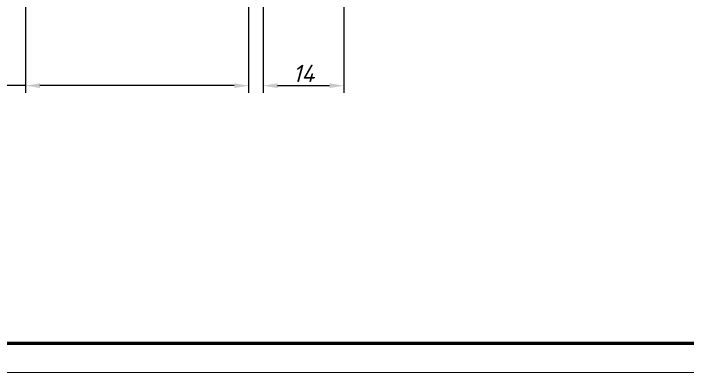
# Model space of a CAD drawing. Header units: millimetres. Extents: x -1 to 4028, y -898 to 1238.
# Drawn here: x 3009 to 3125.6, y 933.2 to 995.4 of the extents above; entities that cross this region are included whole.
import ezdxf

# ---------------------------------------------------------------- set-up
doc = ezdxf.new("R2010")
doc.units = ezdxf.units.MM
doc.layers.add('Основная (0.6)', color=250, linetype='Continuous', lineweight=60)
doc.layers.add('Тонкая (0.2)', color=250, linetype='Continuous', lineweight=20)
doc.styles.add('3мм', font='isocpeui.ttf', dxfattribs={"height": 3})
doc.styles.get("Standard").update_dxf_attribs({"font": 'arial.ttf'})
doc.dimstyles.new('ISO-25', dxfattribs={"dimtxt": 2.5, "dimasz": 2.5, "dimexe": 1.25, "dimexo": 0.625, "dimtad": 1, "dimtoh": 1, "dimtxsty": 'Standard', "dimcen": 2.5, "dimadec": 0, "dimazin": 0, "dimtfac": 1, "dimtmove": 0, "dimatfit": 3, "dimfxl": 1, "dimarcsym": 0})

# ---------------------------------------------------------------- blocks, each defined once
blk = doc.blocks.new('*D63')
at = {"layer": 'Defpoints', "color": 0, "transparency": 16777216}
for p in [(3011.05, 1012.22), (3049.67, 1001.39), (3049.67, 982.91)]:
    blk.add_point(p, dxfattribs=at)
at = {"layer": 'Тонкая (0.2)', "color": 0, "lineweight": -2, "transparency": 16777216}
for p, q in [((3011.05, 1011.6), (3011.05, 981.66)), ((3049.67, 1000.76), (3049.67, 981.66)), ((3011.05, 982.91), (2970.42, 982.91)), ((3047.17, 982.91), (3013.55, 982.91))]:
    blk.add_line(p, q, dxfattribs=at)
at = {"layer": 'Тонкая (0.2)', "color": 0, "transparency": 16777216}
for points in [[(3013.55, 983.32), (3013.55, 982.49), (3011.05, 982.91)], [(3047.17, 983.32), (3047.17, 982.49), (3049.67, 982.91)]]:
    blk.add_solid(points, dxfattribs=at)
at = {"layer": 'Тонкая (0.2)', "color": 0, "transparency": 16777216, "insert": (2983.41, 985.33), "char_height": 3, "attachment_point": 5, "style": '3мм'}
blk.add_mtext('макс. 20,5мм', dxfattribs=at)
blk = doc.blocks.new('*D64')
at = {"layer": 'Defpoints', "color": 0, "transparency": 16777216}
for p in [(3066.17, 1077.79), (3052.17, 1001.39), (3052.17, 982.9)]:
    blk.add_point(p, dxfattribs=at)
at = {"layer": 'Тонкая (0.2)', "color": 0, "lineweight": -2, "transparency": 16777216}
for p, q in [((3066.17, 1077.16), (3066.17, 981.65)), ((3052.17, 1000.76), (3052.17, 981.65)), ((3063.67, 982.9), (3054.67, 982.9))]:
    blk.add_line(p, q, dxfattribs=at)
at = {"layer": 'Тонкая (0.2)', "color": 0, "transparency": 16777216}
for points in [[(3054.67, 983.32), (3054.67, 982.49), (3052.17, 982.9)], [(3063.67, 983.32), (3063.67, 982.49), (3066.17, 982.9)]]:
    blk.add_solid(points, dxfattribs=at)
at = {"layer": 'Тонкая (0.2)', "color": 0, "transparency": 16777216, "insert": (3059.17, 985.03), "char_height": 3, "attachment_point": 5, "style": '3мм'}
blk.add_mtext('14', dxfattribs=at)

msp = doc.modelspace()

# ---------------------------------------------------------------- linework, layer by layer
at = {"layer": 'Основная (0.6)'}
msp.add_line((3328.622, 938.22), (2933.622, 938.22), dxfattribs=at)
at = {"layer": 'Тонкая (0.2)'}
msp.add_line((3333.622, 933.22), (2913.622, 933.22), dxfattribs=at)

# ---------------------------------------------------------------- dimensions: what is measured, and where the dimension line sits
dim = msp.add_linear_dim(base=(3052.169, 982.904), p1=(3066.169, 1077.789), p2=(3052.169, 1001.389), dimstyle='ISO-25', override={"dimtxsty": '3мм'}, dxfattribs=at)
dim.commit()
dim.dimension.update_dxf_attribs({"geometry": '*D64', "text_midpoint": (3059.169, 985.029)})
dim = msp.add_linear_dim(base=(3049.669, 982.906), p1=(3011.051, 1012.224), p2=(3049.669, 1001.389), text='макс. 20,5мм', dimstyle='ISO-25', override={"dimtxsty": '3мм'}, dxfattribs=at)
dim.commit()
dim.dimension.update_dxf_attribs({"geometry": '*D63', "text_midpoint": (2983.412, 982.906), "dimtype": 160})

doc.saveas('drawing.dxf')
